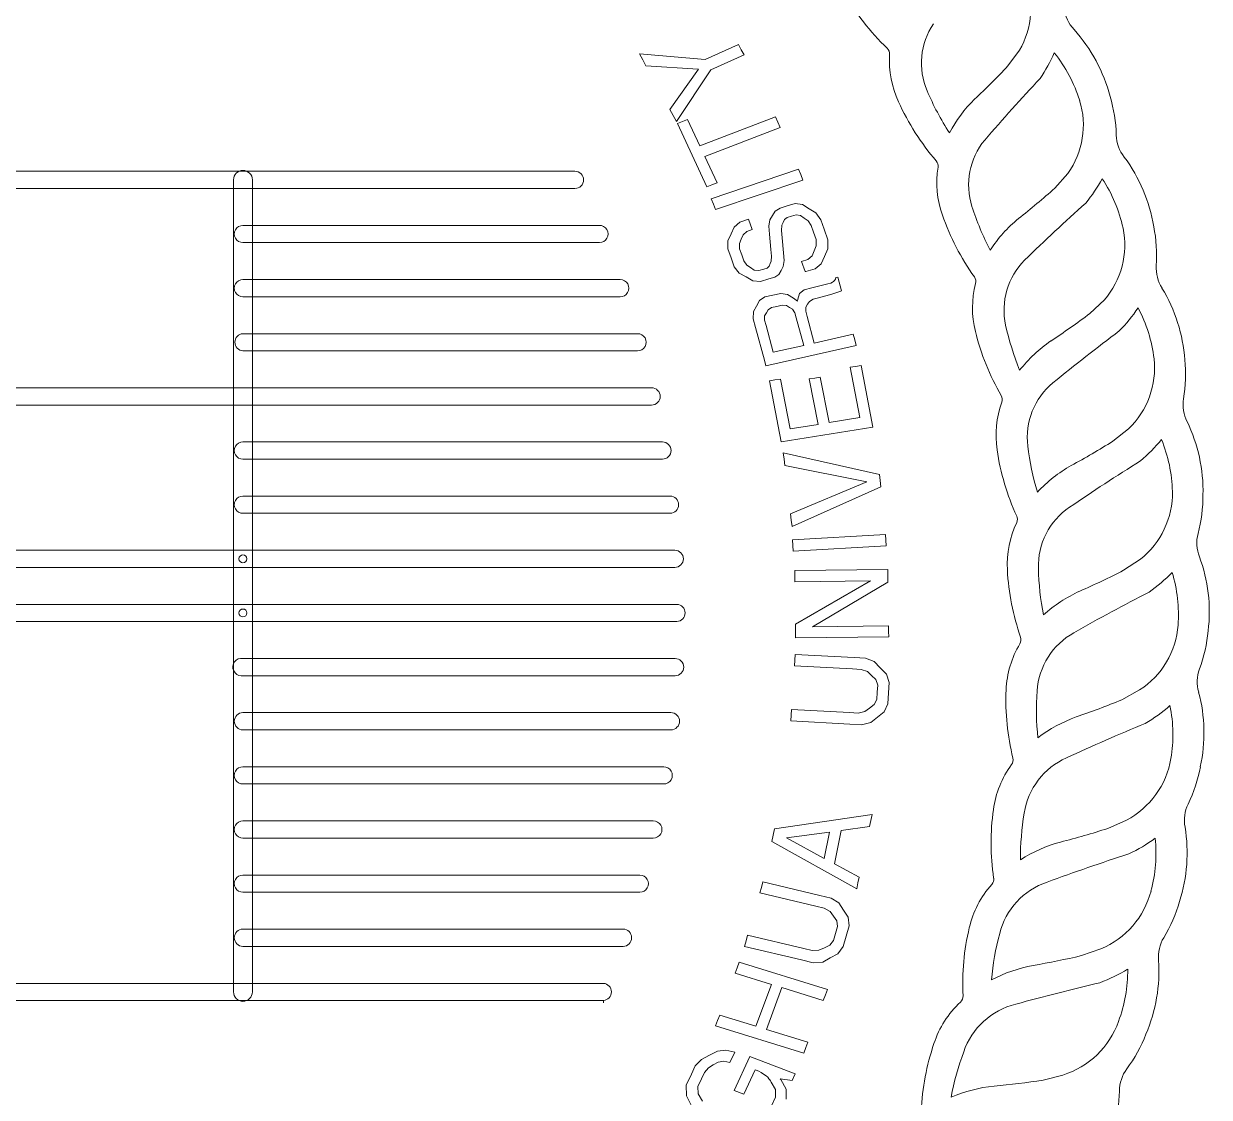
# Model space of a CAD drawing. Header units: millimetres. Extents: x 5 to 599, y 5 to 425.
# Drawn here: x 569.58 to 577.37, y 250.62 to 257.68 of the extents above; entities that cross this region are included whole.
import ezdxf

# ---------------------------------------------------------------- set-up
doc = ezdxf.new("R2010")
doc.units = ezdxf.units.MM
doc.linetypes.add('XKITLINE00', pattern=[0])
doc.layers.add('OtherObjectType', color=1, linetype='Continuous', lineweight=0)

# ---------------------------------------------------------------- blocks, each defined once
blk = doc.blocks.new('*A3')
at = {"layer": 'OtherObjectType', "color": 6, "linetype": 'XKITLINE00', "lineweight": 0}
for p, q in [((574.0622, 257.4464), (574.2796, 257.5455)), ((574.2796, 257.5455), (574.2983, 257.512)), ((573.6512, 257.4455), (573.63, 257.4845)), ((573.63, 257.4845), (574.0622, 257.4464)), ((574.3169, 257.4779), (574.098, 257.3784)), ((574.2983, 257.512), (574.3169, 257.4779)), ((576.1277, 257.5077), (576.0514, 257.4047)), ((573.6727, 257.4065), (573.6512, 257.4455)), ((574.0164, 257.3838), (573.6727, 257.4065)), ((573.8294, 257.1196), (574.0168, 257.3837)), ((574.098, 257.3784), (573.8728, 257.0406)), ((574.0168, 257.3837), (574.0164, 257.3838)), ((573.8511, 257.0799), (573.8294, 257.1196)), ((573.8728, 257.0406), (573.8511, 257.0799)), ((574.0271, 256.8791), (574.5228, 257.0703)), ((574.5228, 257.0703), (574.5387, 257.0357)), ((573.8792, 257.0265), (573.9128, 257.0396)), ((574.0727, 256.6098), (573.8792, 257.0265)), ((573.9128, 257.0396), (573.9465, 257.0526)), ((573.9465, 257.0526), (574.0271, 256.8791)), ((574.555, 257.0009), (574.0592, 256.8095)), ((574.5387, 257.0357), (574.555, 257.0009)), ((574.0592, 256.8095), (574.14, 256.6359)), ((569.4984, 256.7122), (573.2057, 256.7122)), ((574.102, 256.5311), (574.6751, 256.7256)), ((574.6751, 256.7256), (574.6894, 256.6903)), ((574.6894, 256.6903), (574.7038, 256.6548)), ((576.4458, 256.6981), (576.36, 256.6015)), ((569.4984, 256.5991), (573.2053, 256.5991)), ((570.9616, 251.3155), (570.9616, 256.6556)), ((571.0859, 251.3167), (571.0859, 256.6556)), ((574.1062, 256.6228), (574.0727, 256.6098)), ((574.14, 256.6359), (574.1062, 256.6228)), ((574.7038, 256.6548), (574.1305, 256.4605)), ((574.1165, 256.4957), (574.102, 256.5311)), ((574.1305, 256.4605), (574.1165, 256.4957)), ((574.505, 256.4212), (574.5224, 256.4498)), ((574.5224, 256.4498), (574.5542, 256.4707)), ((574.5542, 256.4707), (574.6004, 256.4841)), ((574.6004, 256.4841), (574.653, 256.4996)), ((574.653, 256.4996), (574.7012, 256.4935)), ((574.7012, 256.4935), (574.745, 256.466)), ((574.745, 256.466), (574.7886, 256.4385)), ((574.2521, 256.3451), (574.2904, 256.3771)), ((574.2904, 256.3771), (574.3473, 256.3963)), ((574.3473, 256.3963), (574.3473, 256.3963)), ((574.3473, 256.3963), (574.3704, 256.3302)), ((574.48, 256.3517), (574.4871, 256.3926)), ((574.4871, 256.3926), (574.505, 256.4212)), ((574.5739, 256.3764), (574.5658, 256.3575)), ((574.5821, 256.3954), (574.5739, 256.3764)), ((574.6, 256.4089), (574.5821, 256.3954)), ((574.6281, 256.4171), (574.6, 256.4089)), ((574.6604, 256.4264), (574.6281, 256.4171)), ((574.6888, 256.422), (574.6604, 256.4264)), ((574.7133, 256.4041), (574.6888, 256.422)), ((574.7382, 256.3859), (574.7133, 256.4041)), ((574.7581, 256.355), (574.7382, 256.3859)), ((574.7886, 256.4385), (574.8215, 256.3934)), ((574.8215, 256.3934), (574.8432, 256.3311)), ((571.0238, 256.3563), (573.3668, 256.3563)), ((574.2113, 256.2552), (574.2316, 256.3001)), ((574.2316, 256.3001), (574.2521, 256.3451)), ((574.3109, 256.295), (574.2991, 256.2658)), ((574.3348, 256.3164), (574.3109, 256.295)), ((574.3704, 256.3302), (574.3348, 256.3164)), ((574.3704, 256.3302), (574.3704, 256.3302)), ((574.4845, 256.2983), (574.48, 256.3517)), ((574.4927, 256.1986), (574.4845, 256.2983)), ((574.4845, 256.2983), (574.4845, 256.2983)), ((574.5658, 256.3575), (574.5636, 256.3236)), ((574.5636, 256.3236), (574.5678, 256.275)), ((574.7733, 256.3108), (574.7581, 256.355)), ((574.7902, 256.263), (574.7733, 256.3108)), ((574.8432, 256.3311), (574.8677, 256.2616)), ((571.0238, 256.2431), (573.3668, 256.2431)), ((574.2115, 256.2029), (574.2113, 256.2552)), ((574.2991, 256.2658), (574.2874, 256.2368)), ((574.2874, 256.2368), (574.2882, 256.2026)), ((574.5678, 256.275), (574.5678, 256.275)), ((574.5678, 256.275), (574.5761, 256.1753)), ((574.7781, 256.189), (574.7918, 256.2225)), ((574.7918, 256.2225), (574.7902, 256.263)), ((574.8677, 256.2616), (574.8689, 256.2023)), ((574.2322, 256.1432), (574.2115, 256.2029)), ((574.2531, 256.0844), (574.2322, 256.1432)), ((574.2882, 256.2026), (574.3023, 256.1634)), ((574.3023, 256.1634), (574.3161, 256.123)), ((574.4969, 256.1534), (574.4927, 256.1986)), ((574.4927, 256.1986), (574.4927, 256.1986)), ((574.4957, 256.122), (574.4969, 256.1534)), ((574.5761, 256.1753), (574.5761, 256.1753)), ((574.5761, 256.1753), (574.5803, 256.125)), ((574.6952, 256.1185), (574.737, 256.132)), ((574.737, 256.132), (574.7645, 256.1556)), ((574.7645, 256.1556), (574.7781, 256.189)), ((574.8466, 256.1528), (574.8249, 256.1045)), ((574.8689, 256.2023), (574.8466, 256.1528)), ((574.2856, 256.0425), (574.2531, 256.0844)), ((574.3161, 256.123), (574.3356, 256.0947)), ((574.3356, 256.0947), (574.3603, 256.0787)), ((574.3603, 256.0787), (574.3846, 256.0628)), ((574.3846, 256.0628), (574.4136, 256.0597)), ((574.4136, 256.0597), (574.4463, 256.0692)), ((574.4463, 256.0692), (574.4688, 256.0758)), ((574.4688, 256.0758), (574.4833, 256.0877)), ((574.4833, 256.0877), (574.4893, 256.1049)), ((574.4893, 256.1049), (574.4957, 256.122)), ((574.5604, 256.0603), (574.5457, 256.0341)), ((574.5749, 256.0867), (574.5604, 256.0603)), ((574.5803, 256.125), (574.5749, 256.0867)), ((574.7185, 256.0525), (574.6952, 256.1185)), ((574.6952, 256.1185), (574.6952, 256.1185)), ((574.7227, 256.0537), (574.7185, 256.0525)), ((574.7185, 256.0525), (574.7185, 256.0525)), ((574.7185, 256.0525), (574.7185, 256.0525)), ((574.7836, 256.0715), (574.7227, 256.0537)), ((574.7227, 256.0537), (574.7227, 256.0537)), ((574.8249, 256.1045), (574.7836, 256.0715)), ((571.0238, 256.0004), (573.5021, 256.0004)), ((574.33, 256.0175), (574.2856, 256.0425)), ((574.375, 255.9924), (574.33, 256.0175)), ((574.4252, 255.988), (574.375, 255.9924)), ((574.4811, 256.0043), (574.4252, 255.988)), ((574.5196, 256.0153), (574.4811, 256.0043)), ((574.5457, 256.0341), (574.5196, 256.0153)), ((574.8689, 255.9728), (574.8866, 255.9772)), ((574.8866, 255.9772), (574.8991, 255.9822)), ((574.8991, 255.9822), (574.9055, 255.9877)), ((574.9055, 255.9877), (574.9125, 255.9931)), ((574.9125, 255.9931), (574.9173, 256.0017)), ((574.9173, 256.0017), (574.9202, 256.0136)), ((574.9202, 256.0136), (574.933, 256.0165)), ((574.9202, 256.0136), (574.9202, 256.0136)), ((574.933, 256.0165), (574.933, 256.0165)), ((574.933, 256.0165), (574.933, 256.0165)), ((574.933, 256.0165), (574.9575, 255.9264)), ((574.4541, 255.8858), (574.5068, 255.8976)), ((574.5068, 255.8976), (574.5588, 255.9094)), ((574.5588, 255.9094), (574.6038, 255.903)), ((574.6038, 255.903), (574.6416, 255.8783)), ((574.6709, 255.8709), (574.6827, 255.9084)), ((574.6827, 255.9084), (574.7131, 255.9334)), ((574.7131, 255.9334), (574.7619, 255.9456)), ((574.7619, 255.9456), (574.8689, 255.9728)), ((574.7619, 255.9456), (574.7619, 255.9456)), ((574.8788, 255.8988), (574.8541, 255.8921)), ((574.8689, 255.9728), (574.8689, 255.9728)), ((574.9011, 255.9053), (574.8788, 255.8988)), ((574.921, 255.912), (574.9011, 255.9053)), ((574.9409, 255.9185), (574.921, 255.912)), ((574.9531, 255.9234), (574.9409, 255.9185)), ((574.9575, 255.9264), (574.9531, 255.9234)), ((574.9575, 255.9264), (574.9575, 255.9264)), ((571.0238, 255.8872), (573.5021, 255.8872)), ((574.3798, 255.7896), (574.3989, 255.8257)), ((574.3989, 255.8257), (574.4182, 255.8617)), ((574.4182, 255.8617), (574.4541, 255.8858)), ((574.5325, 255.8233), (574.4983, 255.8157)), ((574.5678, 255.8312), (574.5325, 255.8233)), ((574.5956, 255.8291), (574.5678, 255.8312)), ((574.616, 255.8172), (574.5956, 255.8291)), ((574.6416, 255.8783), (574.6508, 255.872)), ((574.6508, 255.872), (574.6594, 255.8651)), ((574.6594, 255.8651), (574.6675, 255.8572)), ((574.6675, 255.8572), (574.6709, 255.8709)), ((574.6675, 255.8572), (574.6675, 255.8572)), ((574.6709, 255.8709), (574.6709, 255.8709)), ((574.7235, 255.8186), (574.7227, 255.7916)), ((574.7352, 255.8376), (574.7235, 255.8186)), ((574.7468, 255.8567), (574.7352, 255.8376)), ((574.7711, 255.8708), (574.7468, 255.8567)), ((574.8075, 255.88), (574.7711, 255.8708)), ((574.8541, 255.8921), (574.8075, 255.88)), ((574.8075, 255.88), (574.8075, 255.88)), ((574.8541, 255.8921), (574.8541, 255.8921)), ((576.6853, 255.8662), (576.5906, 255.7768)), ((574.3778, 255.7428), (574.3798, 255.7896)), ((574.3933, 255.6854), (574.3778, 255.7428)), ((574.4525, 255.7614), (574.4519, 255.7334)), ((574.464, 255.7816), (574.4525, 255.7614)), ((574.4754, 255.8017), (574.464, 255.7816)), ((574.4983, 255.8157), (574.4754, 255.8017)), ((574.6365, 255.805), (574.616, 255.8172)), ((574.6514, 255.7821), (574.6365, 255.805)), ((574.6606, 255.7482), (574.6514, 255.7821)), ((574.7096, 255.5671), (574.6606, 255.7482)), ((574.6606, 255.7482), (574.6606, 255.7482)), ((574.7227, 255.7916), (574.7319, 255.7565)), ((574.7319, 255.7565), (574.7319, 255.7565)), ((574.7319, 255.7565), (574.7791, 255.5826)), ((574.4513, 255.47), (574.3933, 255.6854)), ((574.3933, 255.6854), (574.3933, 255.6854)), ((574.4519, 255.7334), (574.4616, 255.6977)), ((574.4616, 255.6977), (574.4616, 255.6977)), ((574.4616, 255.6977), (574.509, 255.5219)), ((571.0238, 255.6443), (573.6171, 255.6443)), ((574.7791, 255.5826), (575.0351, 255.6402)), ((575.0351, 255.6402), (575.0351, 255.6402)), ((575.0351, 255.6402), (575.0351, 255.6402)), ((575.0351, 255.6402), (575.0449, 255.6037)), ((575.0449, 255.6037), (575.0449, 255.6037)), ((575.0449, 255.6037), (575.0449, 255.6037)), ((575.0449, 255.6037), (575.0549, 255.5669)), ((571.0238, 255.5311), (573.6171, 255.5311)), ((575.0549, 255.5669), (574.4612, 255.4334)), ((574.509, 255.5219), (574.7096, 255.5671)), ((574.509, 255.5219), (574.509, 255.5219)), ((574.509, 255.5219), (574.509, 255.5219)), ((574.7096, 255.5671), (574.7096, 255.5671)), ((574.7096, 255.5671), (574.7096, 255.5671)), ((574.7791, 255.5826), (574.7791, 255.5826)), ((574.7791, 255.5826), (574.7791, 255.5826)), ((575.0549, 255.5669), (575.0549, 255.5669)), ((575.0549, 255.5669), (575.0549, 255.5669)), ((574.4612, 255.4334), (574.4513, 255.47)), ((574.4513, 255.47), (574.4513, 255.47)), ((574.4513, 255.47), (574.4513, 255.47)), ((574.4612, 255.4334), (574.4612, 255.4334)), ((574.4612, 255.4334), (574.4612, 255.4334)), ((575.0138, 255.4235), (575.0495, 255.4291)), ((575.0495, 255.4291), (575.0859, 255.435)), ((575.0859, 255.435), (575.1638, 255.0292)), ((574.746, 255.347), (574.782, 255.3527)), ((574.782, 255.3527), (574.8181, 255.3585)), ((574.8181, 255.3585), (574.8756, 255.0596)), ((575.0774, 255.0921), (575.0138, 255.4235)), ((568.9114, 255.2883), (573.7095, 255.2883)), ((574.4845, 255.3343), (574.5202, 255.3402)), ((574.5618, 254.9327), (574.4845, 255.3343)), ((574.5202, 255.3402), (574.5564, 255.346)), ((574.5564, 255.346), (574.6195, 255.0187)), ((574.8037, 255.0481), (574.746, 255.347)), ((568.8926, 255.175), (573.7095, 255.175)), ((574.6195, 255.0187), (574.8037, 255.0481)), ((574.8756, 255.0596), (575.0774, 255.0921)), ((575.1638, 255.0292), (574.5618, 254.9327)), ((576.8444, 255.0185), (576.7415, 254.937)), ((571.0238, 254.9322), (573.7806, 254.9322)), ((573.7806, 254.9322), (573.7806, 254.9322)), ((571.0238, 254.8191), (573.7806, 254.8191)), ((574.5799, 254.8185), (574.5749, 254.8601)), ((574.5749, 254.8601), (575.2068, 254.7188)), ((574.5847, 254.777), (574.5799, 254.8185)), ((575.1232, 254.6703), (574.5847, 254.777)), ((574.6231, 254.4594), (575.1236, 254.6699)), ((575.1236, 254.6699), (575.1232, 254.6703)), ((575.2068, 254.7188), (575.2116, 254.6784)), ((575.2116, 254.6784), (575.2164, 254.6381)), ((571.0238, 254.5763), (571.0238, 254.5763)), ((571.0238, 254.5763), (571.0238, 254.5763)), ((571.0238, 254.5763), (573.831, 254.5763)), ((575.2164, 254.6381), (574.6329, 254.3759)), ((571.0238, 254.4631), (573.831, 254.4631)), ((574.6279, 254.4175), (574.6231, 254.4594)), ((574.6329, 254.3759), (574.6279, 254.4175)), ((574.6357, 254.2892), (575.2458, 254.3235)), ((574.6381, 254.2514), (574.6357, 254.2892)), ((575.2458, 254.3235), (575.2484, 254.2859)), ((575.2484, 254.2859), (575.251, 254.2482)), ((560.2706, 254.2202), (573.8618, 254.2202)), ((574.6405, 254.2139), (574.6381, 254.2514)), ((575.251, 254.2482), (574.6405, 254.2139)), ((558.3781, 254.1071), (573.8618, 254.1071)), ((576.9219, 254.1614), (576.8116, 254.0883)), ((574.6508, 254.0861), (575.262, 254.0926)), ((574.6512, 254.0496), (574.6508, 254.0861)), ((574.6518, 254.0134), (574.6512, 254.0496)), ((575.262, 254.0926), (575.2626, 254.0513)), ((575.2626, 254.0513), (575.2631, 254.0099)), ((575.1484, 254.0186), (574.6518, 254.0134)), ((574.6552, 253.7343), (575.1484, 254.0186)), ((575.2631, 254.0099), (574.7679, 253.7175)), ((558.3672, 253.8642), (573.8762, 253.8642)), ((558.3672, 253.751), (573.8762, 253.751)), ((574.6558, 253.6886), (574.6552, 253.7343)), ((574.7679, 253.7175), (575.2669, 253.7227)), ((575.2669, 253.7227), (575.2675, 253.6864)), ((574.6564, 253.6434), (574.6558, 253.6886)), ((575.2677, 253.6499), (574.6564, 253.6434)), ((575.2675, 253.6864), (575.2677, 253.6499)), ((571.013, 253.5082), (573.8646, 253.5082)), ((574.6486, 253.46), (574.6512, 253.4976)), ((574.6512, 253.4976), (574.6536, 253.5353)), ((574.6512, 253.4976), (574.6512, 253.4976)), ((574.6512, 253.4976), (574.6512, 253.4976)), ((574.6536, 253.5353), (574.6536, 253.5353)), ((574.6536, 253.5353), (574.6536, 253.5353)), ((574.6536, 253.5353), (575.0399, 253.5143)), ((575.0399, 253.5143), (575.1152, 253.5102)), ((575.0399, 253.5143), (575.0399, 253.5143)), ((575.1152, 253.5102), (575.1733, 253.4878)), ((575.1733, 253.4878), (575.2128, 253.4468)), ((575.029, 253.4394), (574.6486, 253.46)), ((574.6486, 253.46), (574.6486, 253.46)), ((574.6486, 253.46), (574.6486, 253.46)), ((575.0859, 253.4362), (575.029, 253.4394)), ((575.029, 253.4394), (575.029, 253.4394)), ((575.1281, 253.4217), (575.0859, 253.4362)), ((575.1558, 253.3958), (575.1281, 253.4217)), ((575.2128, 253.4468), (575.2528, 253.406)), ((575.2528, 253.406), (575.2707, 253.3511)), ((571.013, 253.395), (573.8646, 253.395)), ((575.1839, 253.3698), (575.1558, 253.3958)), ((575.196, 253.3334), (575.1839, 253.3698)), ((575.1931, 253.2865), (575.196, 253.3334)), ((575.2707, 253.3511), (575.2663, 253.2825)), ((575.1899, 253.2395), (575.1931, 253.2865)), ((575.2663, 253.2825), (575.2614, 253.211)), ((576.9172, 253.3014), (576.8003, 253.2373)), ((574.6275, 253.1347), (574.6301, 253.1726)), ((574.6301, 253.1726), (574.6301, 253.1726)), ((574.6301, 253.1726), (574.6301, 253.1726)), ((574.6301, 253.1726), (575.0102, 253.152)), ((575.1108, 253.1588), (575.1419, 253.1817)), ((575.1419, 253.1817), (575.1731, 253.2047)), ((575.1731, 253.2047), (575.1899, 253.2395)), ((575.2614, 253.211), (575.2375, 253.1578)), ((571.0236, 253.1522), (573.8364, 253.1522)), ((574.6253, 253.0973), (574.6275, 253.1347)), ((575.0116, 253.0762), (574.6253, 253.0973)), ((574.6253, 253.0973), (574.6253, 253.0973)), ((574.6253, 253.0973), (574.6253, 253.0973)), ((574.6275, 253.1347), (574.6275, 253.1347)), ((574.6275, 253.1347), (574.6275, 253.1347)), ((575.0102, 253.152), (575.0102, 253.152)), ((575.0102, 253.152), (575.067, 253.1488)), ((575.067, 253.1488), (575.1108, 253.1588)), ((575.1944, 253.1226), (575.1512, 253.0875)), ((575.2375, 253.1578), (575.1944, 253.1226)), ((571.0236, 253.039), (573.8365, 253.039)), ((575.0901, 253.0719), (575.0116, 253.0762)), ((575.0116, 253.0762), (575.0116, 253.0762)), ((575.1512, 253.0875), (575.0901, 253.0719)), ((571.0238, 252.7962), (573.7888, 252.7962)), ((571.0238, 252.683), (573.7888, 252.683)), ((574.517, 252.3889), (575.1584, 252.4823)), ((575.1584, 252.4823), (575.1504, 252.4424)), ((571.0238, 252.4402), (573.7209, 252.4402)), ((575.1419, 252.4027), (574.9563, 252.3768)), ((575.1504, 252.4424), (575.1419, 252.4027)), ((576.8303, 252.445), (576.7078, 252.3905)), ((571.0238, 252.327), (573.7209, 252.327)), ((574.4991, 252.3045), (574.508, 252.3465)), ((574.508, 252.3465), (574.517, 252.3889)), ((574.8794, 252.3665), (574.5956, 252.3279)), ((574.5956, 252.3279), (574.5956, 252.3281)), ((574.5956, 252.3281), (574.8438, 252.194)), ((574.8438, 252.194), (574.8794, 252.3665)), ((574.9563, 252.3768), (574.9109, 252.158)), ((575.0574, 251.994), (574.4991, 252.3045)), ((574.9109, 252.158), (575.073, 252.0705)), ((571.0236, 252.0841), (573.6322, 252.0841)), ((574.4204, 251.9667), (574.4308, 252.0029)), ((574.4308, 252.0029), (574.4411, 252.0397)), ((574.4308, 252.0029), (574.4308, 252.0029)), ((574.4308, 252.0029), (574.4308, 252.0029)), ((574.4411, 252.0397), (574.4411, 252.0397)), ((574.4411, 252.0397), (574.4411, 252.0397)), ((574.4411, 252.0397), (574.8159, 251.9506)), ((575.065, 252.0325), (575.0574, 251.994)), ((575.073, 252.0705), (575.065, 252.0325)), ((571.0236, 251.9709), (573.6322, 251.9709)), ((574.789, 251.8789), (574.4204, 251.9667)), ((574.4204, 251.9667), (574.4204, 251.9667)), ((574.4204, 251.9667), (574.4204, 251.9667)), ((574.8159, 251.9506), (574.8888, 251.9332)), ((574.8159, 251.9506), (574.8159, 251.9506)), ((574.8888, 251.9332), (574.9407, 251.901)), ((574.8438, 251.8659), (574.789, 251.8789)), ((574.789, 251.8789), (574.789, 251.8789)), ((574.8822, 251.8441), (574.8438, 251.8659)), ((574.9407, 251.901), (574.9712, 251.8536)), ((574.9712, 251.8536), (575.0015, 251.8065)), ((574.9043, 251.8138), (574.8822, 251.8441)), ((574.926, 251.7833), (574.9043, 251.8138)), ((574.9306, 251.7454), (574.926, 251.7833)), ((575.0015, 251.8065), (575.0073, 251.7496)), ((571.0238, 251.7287), (573.5215, 251.7287)), ((574.9045, 251.6544), (574.9175, 251.6999)), ((574.9175, 251.6999), (574.9306, 251.7454)), ((575.0073, 251.7496), (574.9883, 251.683)), ((571.0238, 251.615), (573.5215, 251.615)), ((574.3198, 251.6149), (574.33, 251.6512)), ((574.6946, 251.5259), (574.3198, 251.6149)), ((574.3198, 251.6149), (574.3198, 251.6149)), ((574.3198, 251.6149), (574.3198, 251.6149)), ((574.33, 251.6512), (574.3406, 251.688)), ((574.33, 251.6512), (574.33, 251.6512)), ((574.33, 251.6512), (574.33, 251.6512)), ((574.3406, 251.688), (574.3406, 251.688)), ((574.3406, 251.688), (574.3406, 251.688)), ((574.3406, 251.688), (574.7094, 251.6003)), ((574.8452, 251.6062), (574.88, 251.6231)), ((574.88, 251.6231), (574.9045, 251.6544)), ((574.9684, 251.6138), (574.9336, 251.5658)), ((574.9883, 251.683), (574.9684, 251.6138)), ((574.7094, 251.6003), (574.7094, 251.6003)), ((574.7094, 251.6003), (574.7645, 251.5873)), ((574.7645, 251.5873), (574.8095, 251.5892)), ((574.8095, 251.5892), (574.8452, 251.6062)), ((574.8838, 251.5389), (574.834, 251.5121)), ((574.9336, 251.5658), (574.8838, 251.5389)), ((576.6619, 251.5988), (576.5346, 251.5542)), ((574.2589, 251.4387), (574.2721, 251.4742)), ((574.2721, 251.4742), (574.2856, 251.5102)), ((574.2856, 251.5102), (574.8647, 251.3317)), ((574.7707, 251.5077), (574.6946, 251.5259)), ((574.6946, 251.5259), (574.6946, 251.5259)), ((574.834, 251.5121), (574.7707, 251.5077)), ((574.4965, 251.3654), (574.2589, 251.4387)), ((558.8517, 251.372), (573.3928, 251.372)), ((574.3945, 251.0898), (574.4965, 251.3654)), ((574.5658, 251.344), (574.4638, 251.0685)), ((574.8382, 251.2602), (574.5658, 251.344)), ((574.8647, 251.3317), (574.8517, 251.2961)), ((558.8517, 251.2589), (573.3928, 251.2589)), ((573.3928, 251.2593), (573.3928, 251.2438)), ((574.8517, 251.2961), (574.8382, 251.2602)), ((574.1436, 251.127), (574.157, 251.163)), ((574.157, 251.163), (574.3945, 251.0898)), ((574.1301, 251.0915), (574.1436, 251.127)), ((574.7096, 250.9131), (574.1301, 251.0915)), ((574.4638, 251.0685), (574.736, 250.9845)), ((574.0896, 250.899), (574.143, 250.9262)), ((574.143, 250.9262), (574.1982, 250.9329)), ((574.1982, 250.9329), (574.2555, 250.9194)), ((574.2555, 250.9194), (574.2243, 250.8521)), ((574.2555, 250.9194), (574.2555, 250.9194)), ((574.7229, 250.949), (574.7096, 250.9131)), ((574.736, 250.9845), (574.7229, 250.949)), ((573.9969, 250.8302), (574.0367, 250.8718)), ((574.0367, 250.8718), (574.0896, 250.899)), ((574.1151, 250.8358), (574.0825, 250.817)), ((574.1476, 250.8545), (574.1151, 250.8358)), ((574.1838, 250.8599), (574.1476, 250.8545)), ((574.2243, 250.8521), (574.1838, 250.8599)), ((574.2243, 250.8521), (574.2243, 250.8521)), ((574.2517, 250.6669), (574.3555, 250.8917)), ((574.3555, 250.8917), (574.3555, 250.8917)), ((574.3555, 250.8917), (574.3555, 250.8917)), ((574.3555, 250.8917), (574.6536, 250.7772)), ((573.9377, 250.7013), (573.9708, 250.7741)), ((573.9708, 250.7741), (573.9969, 250.8302)), ((574.0562, 250.7863), (574.0367, 250.7439)), ((574.0825, 250.817), (574.0562, 250.7863)), ((574.3907, 250.8032), (574.3161, 250.6421)), ((574.3973, 250.8005), (574.3907, 250.8032)), ((574.3907, 250.8032), (574.3907, 250.8032)), ((574.3907, 250.8032), (574.3907, 250.8032)), ((574.4136, 250.7944), (574.3973, 250.8005)), ((574.3973, 250.8005), (574.3973, 250.8005)), ((574.4296, 250.7859), (574.4136, 250.7944)), ((574.4457, 250.7752), (574.4296, 250.7859)), ((574.4618, 250.7645), (574.4457, 250.7752)), ((574.4736, 250.7544), (574.4618, 250.7645)), ((574.4807, 250.745), (574.4736, 250.7544)), ((574.6536, 250.7772), (574.6339, 250.7339)), ((574.6536, 250.7772), (574.6536, 250.7772)), ((574.6536, 250.7772), (574.6536, 250.7772)), ((576.4133, 250.7691), (576.2822, 250.7349)), ((573.9379, 250.6319), (573.9377, 250.7013)), ((574.0367, 250.7439), (574.0134, 250.6938)), ((574.0134, 250.6938), (574.0162, 250.6451)), ((574.4863, 250.7378), (574.4807, 250.745)), ((574.4913, 250.7306), (574.4863, 250.7378)), ((574.4957, 250.7229), (574.4913, 250.7306)), ((574.5228, 250.674), (574.4957, 250.7229)), ((574.6339, 250.7339), (574.555, 250.7443)), ((574.555, 250.7443), (574.555, 250.7443)), ((574.555, 250.7443), (574.555, 250.7443)), ((574.555, 250.7443), (574.5582, 250.7386)), ((574.5582, 250.7386), (574.5582, 250.7386)), ((574.5582, 250.7386), (574.5933, 250.6755)), ((574.6339, 250.7339), (574.6339, 250.7339)), ((574.6339, 250.7339), (574.6339, 250.7339)), ((573.9716, 250.566), (573.9379, 250.6319)), ((574.0162, 250.6451), (574.0446, 250.5977)), ((574.3161, 250.6421), (574.2517, 250.6669)), ((574.2517, 250.6669), (574.2517, 250.6669)), ((574.2517, 250.6669), (574.2517, 250.6669)), ((574.3161, 250.6421), (574.3161, 250.6421)), ((574.3161, 250.6421), (574.3161, 250.6421)), ((574.4999, 250.5701), (574.5244, 250.623)), ((574.5244, 250.623), (574.5228, 250.674)), ((574.5933, 250.6755), (574.5945, 250.6096))]:
    blk.add_line(p, q, dxfattribs=at)
at = {"layer": 'OtherObjectType', "color": 7, "linetype": 'XKITLINE00', "lineweight": 0}
for centre in [(571.0237, 254.1636), (571.0237, 253.8076)]:
    blk.add_circle(centre, 0.0261, dxfattribs=at)
at = {"layer": 'OtherObjectType', "color": 6, "linetype": 'XKITLINE00', "lineweight": 0}
for centre, radius, start, end in [((575.6541, 257.7811), 0.5469, 330.00091, 22.66678), ((576.3878, 258.6888), 1.6249, 209.49851, 225.94598), ((576.6727, 257.8168), 0.2543, 187.33391, 222.7615), ((575.9445, 257.4243), 0.4617, 145.94971, 203.26512), ((575.6923, 256.9325), 1.0659, 14.73936, 41.87913), ((575.22, 257.4829), 0.0538, 357.10225, 45.13783), ((575.9088, 257.4392), 0.6365, 176.31072, 205.08972), ((575.439, 257.8882), 0.9994, 325.54279, 336.58059), ((575.6062, 256.8903), 0.9609, 17.42158, 38.69449), ((572.4279, 260.8168), 4.9772, 313.15552, 316.72117), ((586.4881, 247.7692), 13.9936, 136.94463, 139.17565), ((577.2017, 257.955), 1.8264, 202.98274, 212.849), ((576.8019, 257.8335), 1.6126, 204.32178, 220.76925), ((576.4507, 256.5538), 0.8844, 134.37551, 152.33747), ((575.9996, 257.016), 0.5478, 324.53039, 17.19627), ((575.785, 256.9231), 0.9793, 1.59636, 16.65216), ((576.2559, 256.623), 0.4627, 140.48615, 197.80156), ((577.0167, 256.9591), 0.2529, 181.98548, 217.41307), ((575.5395, 256.7462), 0.0535, 351.71235, 39.74793), ((575.9651, 256.1744), 1.0593, 9.43015, 36.56992), ((571.0237, 256.6555), 0.0622, 0.09267, 179.90729), ((573.2056, 256.6556), 0.0566, 270.09446, 89.90554), ((576.2194, 256.6375), 0.6351, 170.84646, 199.62546), ((573.0196, 260.3452), 5.0173, 308.17537, 311.74102), ((575.7884, 257.1458), 1.0066, 320.31321, 331.351), ((575.8744, 256.1378), 0.9549, 12.10921, 33.38212), ((577.5448, 257.0324), 1.8151, 197.66859, 207.53485), ((585.9865, 246.0058), 14.1066, 131.91472, 134.14574), ((577.1348, 256.9474), 1.6015, 199.06911, 215.51658), ((576.6848, 255.7108), 0.8914, 129.26171, 147.22368), ((571.0236, 256.2997), 0.0566, 89.8148, 270.1852), ((573.3667, 256.2997), 0.0566, 270.06329, 91.21023), ((576.2699, 256.2262), 0.5496, 319.08735, 11.75322), ((576.051, 256.1583), 0.9776, 356.1258, 11.1816), ((576.4902, 255.8001), 0.4644, 135.05494, 192.37035), ((577.2777, 256.0773), 0.2518, 176.58228, 212.00987), ((571.0236, 255.9438), 0.0566, 89.8163, 270.18519), ((573.5035, 255.9438), 0.0566, 268.5064, 89.9219), ((576.4531, 255.814), 0.6346, 165.36624, 194.14524), ((575.7873, 255.987), 0.0533, 346.27711, 34.31269), ((576.1628, 255.398), 1.0537, 4.05927, 31.19904), ((573.5589, 259.8236), 5.0564, 303.27339, 306.83904), ((576.0641, 256.3779), 1.0144, 315.16109, 326.19889), ((576.0684, 255.3675), 0.95, 6.73566, 28.00858), ((577.8009, 256.0851), 1.8057, 192.29355, 202.15981), ((585.3338, 244.3015), 14.2191, 126.9648, 129.19581), ((571.0272, 255.5877), 0.0567, 93.374, 266.626), ((573.6173, 255.5877), 0.0566, 269.81495, 90.18505), ((577.3838, 256.0372), 1.5917, 193.74725, 210.19471), ((576.8385, 254.8532), 0.8986, 124.22889, 142.19086), ((576.463, 255.4178), 0.5521, 313.6867, 6.35257), ((576.2414, 255.3755), 0.9773, 350.64407, 5.69987), ((573.7093, 255.2317), 0.0566, 270.18396, 89.77277), ((576.6456, 254.9619), 0.4667, 129.67046, 186.98587), ((575.9615, 255.211), 0.0532, 340.81111, 28.84669), ((577.4537, 255.1779), 0.251, 171.13741, 206.565), ((576.6081, 254.9751), 0.6351, 159.88677, 188.66577), ((576.2842, 254.6093), 1.0495, 358.63839, 25.77816), ((571.0236, 254.8757), 0.0566, 89.76865, 270.23133), ((573.7805, 254.8757), 0.0566, 270.14092, 89.86055), ((577.9681, 255.1203), 1.7987, 186.86948, 196.73574), ((574.0416, 259.256), 5.0935, 298.44493, 302.01059), ((576.2642, 255.5902), 1.0225, 310.08948, 321.12728), ((576.1867, 254.585), 0.9462, 1.31273, 22.58565), ((577.5472, 255.1098), 1.5838, 188.36576, 204.81323), ((584.5347, 242.6693), 14.3279, 122.0915, 124.32252), ((576.9106, 253.9873), 0.9058, 119.27613, 137.2381), ((571.0236, 254.5197), 0.0566, 89.81637, 270.18512), ((573.8308, 254.5197), 0.0566, 270.18842, 89.81432), ((576.5774, 254.5969), 0.5553, 308.34146, 1.00733), ((576.3548, 254.5805), 0.9786, 345.16794, 0.22374), ((576.7209, 254.1147), 0.4696, 124.34499, 181.6604), ((576.0608, 254.4241), 0.0532, 335.33036, 23.36595), ((576.6834, 254.1271), 0.6366, 154.42473, 183.20373), ((577.5436, 254.268), 0.2506, 165.6659, 201.09349), ((573.8616, 254.1636), 0.0566, 270.14092, 89.86055), ((576.3282, 253.8143), 1.0468, 353.18142, 20.3212), ((577.6235, 254.1723), 1.5779, 182.9368, 199.38427), ((578.0452, 254.1452), 1.7942, 181.41043, 191.27669), ((574.464, 258.6467), 5.1274, 293.68352, 297.24918), ((576.3871, 254.7887), 1.0308, 305.09868, 316.13647), ((576.2283, 253.7964), 0.9438, 355.85443, 17.12734), ((576.9006, 253.12), 0.9127, 114.40016, 132.36213), ((583.5956, 241.1217), 14.4296, 117.28946, 119.52047), ((573.8727, 253.8077), 0.0567, 273.53137, 86.46863), ((576.6122, 253.7699), 0.559, 303.06216, 355.72804), ((576.0844, 253.6323), 0.0532, 329.85162, 17.8872), ((576.7155, 253.2649), 0.4728, 119.08824, 176.40366), ((576.3903, 253.7794), 0.9813, 339.71394, 354.76974), ((576.6782, 253.2764), 0.639, 148.99595, 177.77495), ((571.014, 253.452), 0.057, 80.10363, 268.95035), ((573.8644, 253.4516), 0.0566, 270.18572, 89.81428), ((577.5464, 253.3543), 0.2505, 160.18405, 195.61164), ((577.6123, 253.2318), 1.5742, 177.47464, 193.92211), ((578.0315, 253.1674), 1.7924, 175.93211, 185.79837), ((576.2944, 253.019), 1.0456, 347.70397, 14.84374), ((574.8228, 258.0004), 5.1573, 288.98117, 292.54682), ((576.4318, 253.9795), 1.0389, 300.1865, 311.2243), ((576.1931, 253.0078), 0.9428, 350.37641, 11.64932), ((571.0236, 253.0956), 0.0566, 90.00006, 269.99993), ((573.8364, 253.0956), 0.0566, 270.00153, 90.00084), ((573.8364, 253.0956), 0.0566, 269.99968, 89.99138), ((576.8086, 252.2576), 0.9192, 109.59567, 127.55764), ((582.5234, 239.6705), 14.5214, 112.55158, 114.78259), ((571.0236, 252.7396), 0.0566, 89.81488, 270.18512), ((573.789, 252.7396), 0.0566, 269.81434, 90.14396), ((576.5927, 252.4295), 0.6422, 143.61472, 172.39372), ((576.0323, 252.8416), 0.0534, 324.39152, 12.4271), ((576.6294, 252.419), 0.4764, 113.90715, 171.22256), ((576.5672, 252.9429), 0.5631, 297.85665, 350.52252), ((576.3477, 252.9784), 0.9854, 334.29751, 349.35332), ((577.4624, 252.4438), 0.2509, 154.70864, 190.13623), ((577.5136, 252.2955), 1.5729, 171.99512, 188.44259), ((577.9271, 252.1942), 1.7933, 170.45113, 180.31739), ((571.0236, 252.3836), 0.0566, 89.81488, 270.18512), ((573.7211, 252.3836), 0.0566, 269.81634, 90.18606), ((575.1154, 257.322), 5.1822, 284.32866, 287.89432), ((576.1833, 252.2295), 1.0461, 342.22261, 9.36238), ((576.3981, 253.1688), 1.0466, 295.34858, 306.38637), ((576.0811, 252.2249), 0.9433, 344.89528, 6.16819), ((576.6351, 251.4068), 0.9251, 104.85562, 122.81759), ((581.3264, 238.3266), 14.6008, 107.86937, 110.10039), ((571.0236, 252.0275), 0.0566, 89.99999, 270), ((573.6323, 252.0275), 0.0566, 269.81622, 90.18378), ((576.4274, 251.593), 0.6462, 138.29316, 167.07216), ((575.9046, 252.0581), 0.0536, 318.96581, 7.00139), ((576.4634, 251.5835), 0.4802, 108.80576, 166.12118), ((576.4426, 252.1223), 0.5676, 292.72987, 345.39574), ((576.2272, 252.1834), 0.9906, 328.93238, 343.98818), ((571.0239, 251.6719), 0.0569, 90.06546, 269.93454), ((573.5214, 251.6719), 0.0569, 270.25891, 89.92222), ((577.3283, 251.3705), 1.574, 166.51494, 182.96241), ((577.7329, 251.2331), 1.797, 164.98424, 174.8505), ((577.2919, 251.5436), 0.2516, 149.25616, 184.68376), ((575.3396, 256.6167), 5.2016, 279.71588, 283.28153), ((576.3817, 250.5741), 0.9302, 100.17157, 118.13353), ((576.2861, 252.3628), 1.0537, 290.57866, 301.61646), ((575.8934, 251.454), 0.9452, 339.4278, 0.70071), ((575.9956, 251.4519), 1.0481, 336.7541, 3.89387), ((571.0237, 251.3157), 0.0622, 180.14012, 359.85988), ((573.3884, 251.3157), 0.0565, 274.4665, 85.5335), ((580.0137, 237.1003), 14.6655, 103.23325, 105.46426), ((576.1838, 250.7731), 0.6507, 133.04082, 161.81982), ((575.7026, 251.2876), 0.0538, 313.58863, 1.62421), ((576.2186, 250.7648), 0.4841, 103.78538, 161.10079), ((576.2395, 251.3143), 0.5722, 287.68397, 340.34985), ((576.0298, 251.4006), 0.997, 323.62996, 338.68576), ((577.0576, 250.4639), 1.5775, 161.0508, 177.49827), ((577.4503, 250.2914), 1.8033, 159.54752, 169.41378), ((577.0365, 250.6603), 0.2526, 143.842, 179.26959), ((576.0502, 249.7659), 0.9343, 95.53396, 113.49593), ((575.4936, 255.8898), 5.2148, 275.13197, 278.69763), ((575.7327, 250.6919), 1.0516, 331.31461, 358.45438)]:
    blk.add_arc(centre, radius, start, end, dxfattribs=at)

msp = doc.modelspace()

# ---------------------------------------------------------------- block references
at = {"lineweight": 0}
msp.add_blockref('*A3', (0, 0), dxfattribs=at)

doc.saveas('drawing.dxf')
